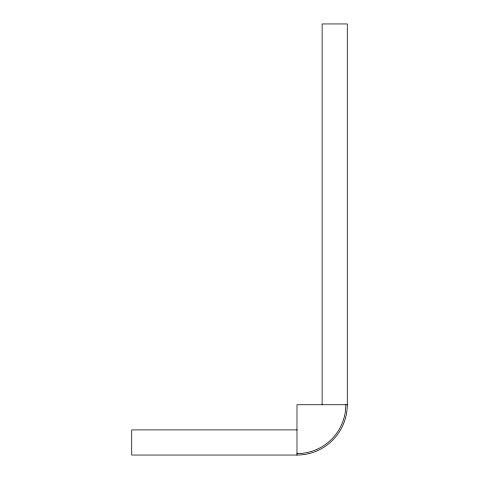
<?xml version="1.0" encoding="UTF-8"?>
<svg xmlns="http://www.w3.org/2000/svg" width="479" height="479" viewBox="0 0 479 479"><rect width="100%" height="100%" fill="white"/><g stroke="black" fill="none" stroke-linecap="round" stroke-linejoin="round"><path stroke-width="0.72" d="M322.127 404.755L322.127 23.95L347.275 23.95L347.275 404.755L296.98 404.755L296.98 455.05L131.725 455.05L131.725 429.902L296.98 429.902M345.838 404.755A48.858 48.858 0 0 1 296.98 453.613M347.275 404.755A50.295 50.295 0 0 1 296.98 455.05"/></g></svg>
